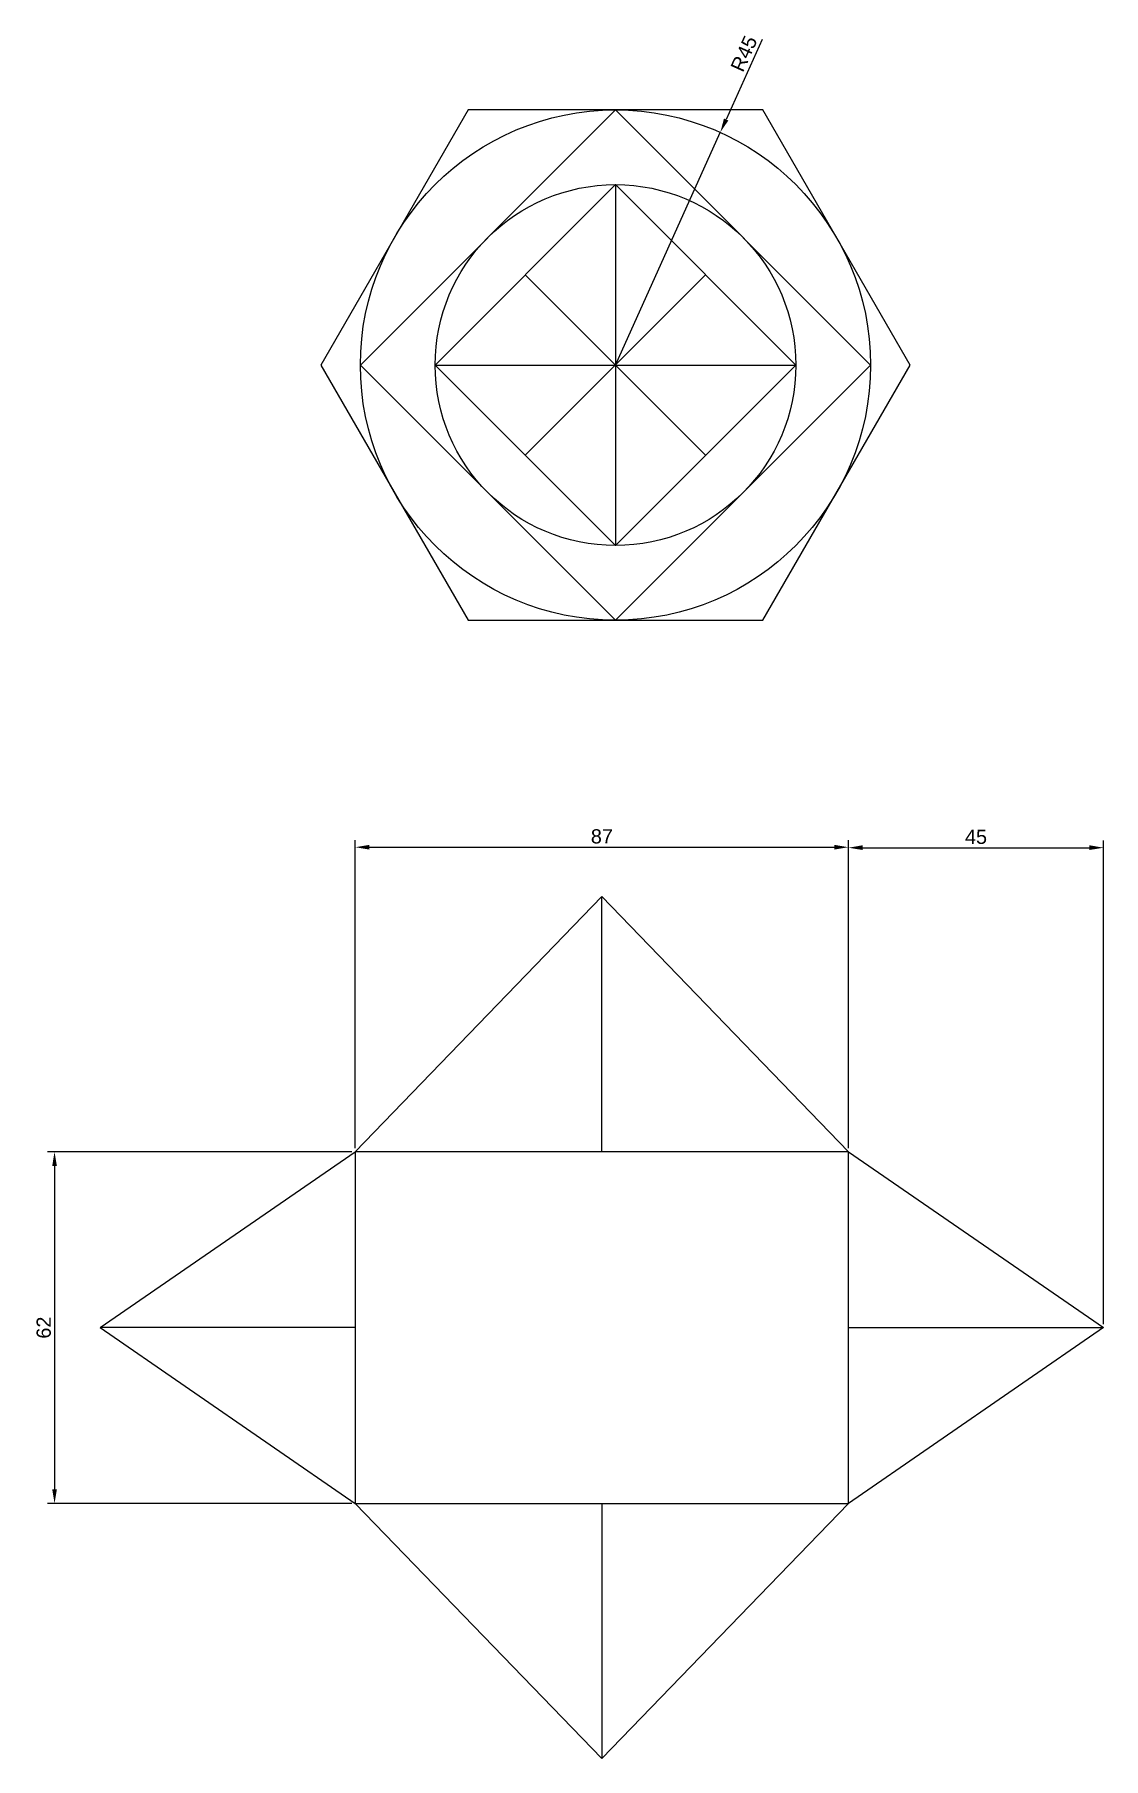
# Model space of a CAD drawing. Header units: millimetres. Extents: x 2600 to 2788, y 1376 to 1680.
import ezdxf

# ---------------------------------------------------------------- set-up
doc = ezdxf.new("R2010")
doc.units = ezdxf.units.MM
doc.styles.get("Standard").update_dxf_attribs({"font": 'arial.ttf'})
doc.dimstyles.new('ISO-25', dxfattribs={"dimtxt": 2.5, "dimasz": 2.5, "dimexe": 1.25, "dimexo": 0.625, "dimtad": 1, "dimdsep": 46, "dimtxsty": 'Standard', "dimcen": 2.5, "dimadec": 0, "dimazin": 0, "dimtfac": 1, "dimtmove": 0, "dimatfit": 3, "dimfxl": 1, "dimarcsym": 0})

# ---------------------------------------------------------------- blocks, each defined once
blk = doc.blocks.new('*D1')
at = {"color": 0, "lineweight": -2, "transparency": 16777216}
for p, q in [((2727.93, 1679.13), (2721.56, 1665)), ((2702.04, 1621.69), (2720.53, 1662.72))]:
    blk.add_line(p, q, dxfattribs=at)
at = {"color": 0, "transparency": 16777216}
blk.add_solid([(2721.18, 1665.17), (2721.94, 1664.83), (2720.53, 1662.72)], dxfattribs=at)
at = {"layer": 'Defpoints', "color": 0, "transparency": 16777216}
for p in [(2720.53, 1662.72), (2702.04, 1621.69)]:
    blk.add_point(p, dxfattribs=at)
at = {"color": 0, "transparency": 16777216, "insert": (2724.71, 1676.61), "char_height": 2.5, "attachment_point": 5, "rotation": 65.7392}
blk.add_mtext('R45', dxfattribs=at)
blk = doc.blocks.new('*D2')
at = {"color": 0, "lineweight": -2, "transparency": 16777216}
for p, q in [((2743.14, 1483.57), (2743.14, 1537.83)), ((2745.64, 1536.58), (2785.64, 1536.58)), ((2788.14, 1452.57), (2788.14, 1537.83))]:
    blk.add_line(p, q, dxfattribs=at)
at = {"color": 0, "transparency": 16777216}
for points in [[(2745.64, 1537), (2745.64, 1536.17), (2743.14, 1536.58)], [(2785.64, 1537), (2785.64, 1536.17), (2788.14, 1536.58)]]:
    blk.add_solid(points, dxfattribs=at)
at = {"layer": 'Defpoints', "color": 0, "transparency": 16777216}
for p in [(2788.14, 1536.58), (2743.14, 1482.94), (2788.14, 1451.94)]:
    blk.add_point(p, dxfattribs=at)
at = {"color": 0, "transparency": 16777216, "insert": (2765.64, 1538.48), "char_height": 2.5, "attachment_point": 5}
blk.add_mtext('45', dxfattribs=at)
blk = doc.blocks.new('*D3')
at = {"color": 0, "lineweight": -2, "transparency": 16777216}
for p, q in [((2656.14, 1483.57), (2656.14, 1537.91)), ((2658.64, 1536.66), (2740.64, 1536.66)), ((2743.14, 1483.57), (2743.14, 1537.91))]:
    blk.add_line(p, q, dxfattribs=at)
at = {"color": 0, "transparency": 16777216}
for points in [[(2658.64, 1537.08), (2658.64, 1536.25), (2656.14, 1536.66)], [(2740.64, 1537.08), (2740.64, 1536.25), (2743.14, 1536.66)]]:
    blk.add_solid(points, dxfattribs=at)
at = {"layer": 'Defpoints', "color": 0, "transparency": 16777216}
for p in [(2743.14, 1536.66), (2656.14, 1482.94), (2743.14, 1482.94)]:
    blk.add_point(p, dxfattribs=at)
at = {"color": 0, "transparency": 16777216, "insert": (2699.64, 1538.56), "char_height": 2.5, "attachment_point": 5}
blk.add_mtext('87', dxfattribs=at)
blk = doc.blocks.new('*D4')
at = {"color": 0, "lineweight": -2, "transparency": 16777216}
for p, q in [((2655.51, 1482.94), (2601.83, 1482.94)), ((2603.08, 1480.44), (2603.08, 1423.44)), ((2655.51, 1420.94), (2601.83, 1420.94))]:
    blk.add_line(p, q, dxfattribs=at)
at = {"color": 0, "transparency": 16777216}
for points in [[(2602.67, 1480.44), (2603.5, 1480.44), (2603.08, 1482.94)], [(2602.67, 1423.44), (2603.5, 1423.44), (2603.08, 1420.94)]]:
    blk.add_solid(points, dxfattribs=at)
at = {"layer": 'Defpoints', "color": 0, "transparency": 16777216}
for p in [(2656.14, 1482.94), (2603.08, 1420.94), (2656.14, 1420.94)]:
    blk.add_point(p, dxfattribs=at)
at = {"color": 0, "transparency": 16777216, "insert": (2601.18, 1451.94), "char_height": 2.5, "attachment_point": 5, "rotation": 90}
blk.add_mtext('62', dxfattribs=at)

msp = doc.modelspace()

# ---------------------------------------------------------------- linework, layer by layer
for p, q in [((2702.038, 1653.513), (2702.038, 1589.874)), ((2686.128, 1637.604), (2717.948, 1605.784)), ((2717.948, 1637.604), (2686.128, 1605.784)), ((2670.218, 1621.694), (2733.858, 1621.694)), ((2656.138, 1482.943), (2699.638, 1527.943)), ((2699.638, 1482.943), (2699.638, 1527.943)), ((2699.638, 1527.943), (2743.138, 1482.943)), ((2611.138, 1451.943), (2656.138, 1482.943)), ((2743.138, 1482.943), (2788.138, 1451.943)), ((2656.138, 1451.943), (2611.138, 1451.943)), ((2611.138, 1451.943), (2656.138, 1420.943)), ((2743.138, 1451.943), (2788.138, 1451.943)), ((2788.138, 1451.943), (2743.138, 1420.943)), ((2656.138, 1420.943), (2699.638, 1375.943)), ((2699.638, 1420.943), (2699.638, 1375.943)), ((2699.638, 1375.943), (2743.138, 1420.943))]:
    msp.add_line(p, q)
for points in [[(2676.057, 1666.694), (2650.077, 1621.694), (2676.057, 1576.694), (2728.019, 1576.694), (2754, 1621.694), (2728.019, 1666.694)], [(2702.038, 1666.694), (2657.038, 1621.694), (2702.038, 1576.694), (2747.038, 1621.694)], [(2702.038, 1653.513), (2670.218, 1621.694), (2702.038, 1589.874), (2733.858, 1621.694)], [(2656.138, 1420.943), (2743.138, 1420.943), (2743.138, 1482.943), (2656.138, 1482.943)]]:
    msp.add_lwpolyline(points, close=True)
for radius in [45, 31.82]:
    msp.add_circle((2702.038, 1621.694), radius)

# ---------------------------------------------------------------- dimensions: what is measured, and where the dimension line sits
dim = msp.add_radius_dim(center=(2702.038, 1621.694), mpoint=(2720.528, 1662.719), dimstyle='ISO-25')
dim.commit()
dim.dimension.update_dxf_attribs({"geometry": '*D1', "text_midpoint": (2726.439, 1675.833), "dimtype": 164})
for base, p1, p2, picture, middle in [((2743.138, 1536.662), (2656.138, 1482.943), (2743.138, 1482.943), '*D3', (2699.638, 1538.564)), ((2788.138, 1536.584), (2743.138, 1482.943), (2788.138, 1451.943), '*D2', (2765.638, 1538.48))]:
    dim = msp.add_linear_dim(base=base, p1=p1, p2=p2, dimstyle='ISO-25')
    dim.commit()
    dim.dimension.update_dxf_attribs({"geometry": picture, "text_midpoint": middle})
dim = msp.add_linear_dim(base=(2603.084, 1420.943), p1=(2656.138, 1482.943), p2=(2656.138, 1420.943), angle=90, dimstyle='ISO-25')
dim.commit()
dim.dimension.update_dxf_attribs({"geometry": '*D4', "text_midpoint": (2601.182, 1451.943)})

doc.saveas('drawing.dxf')
